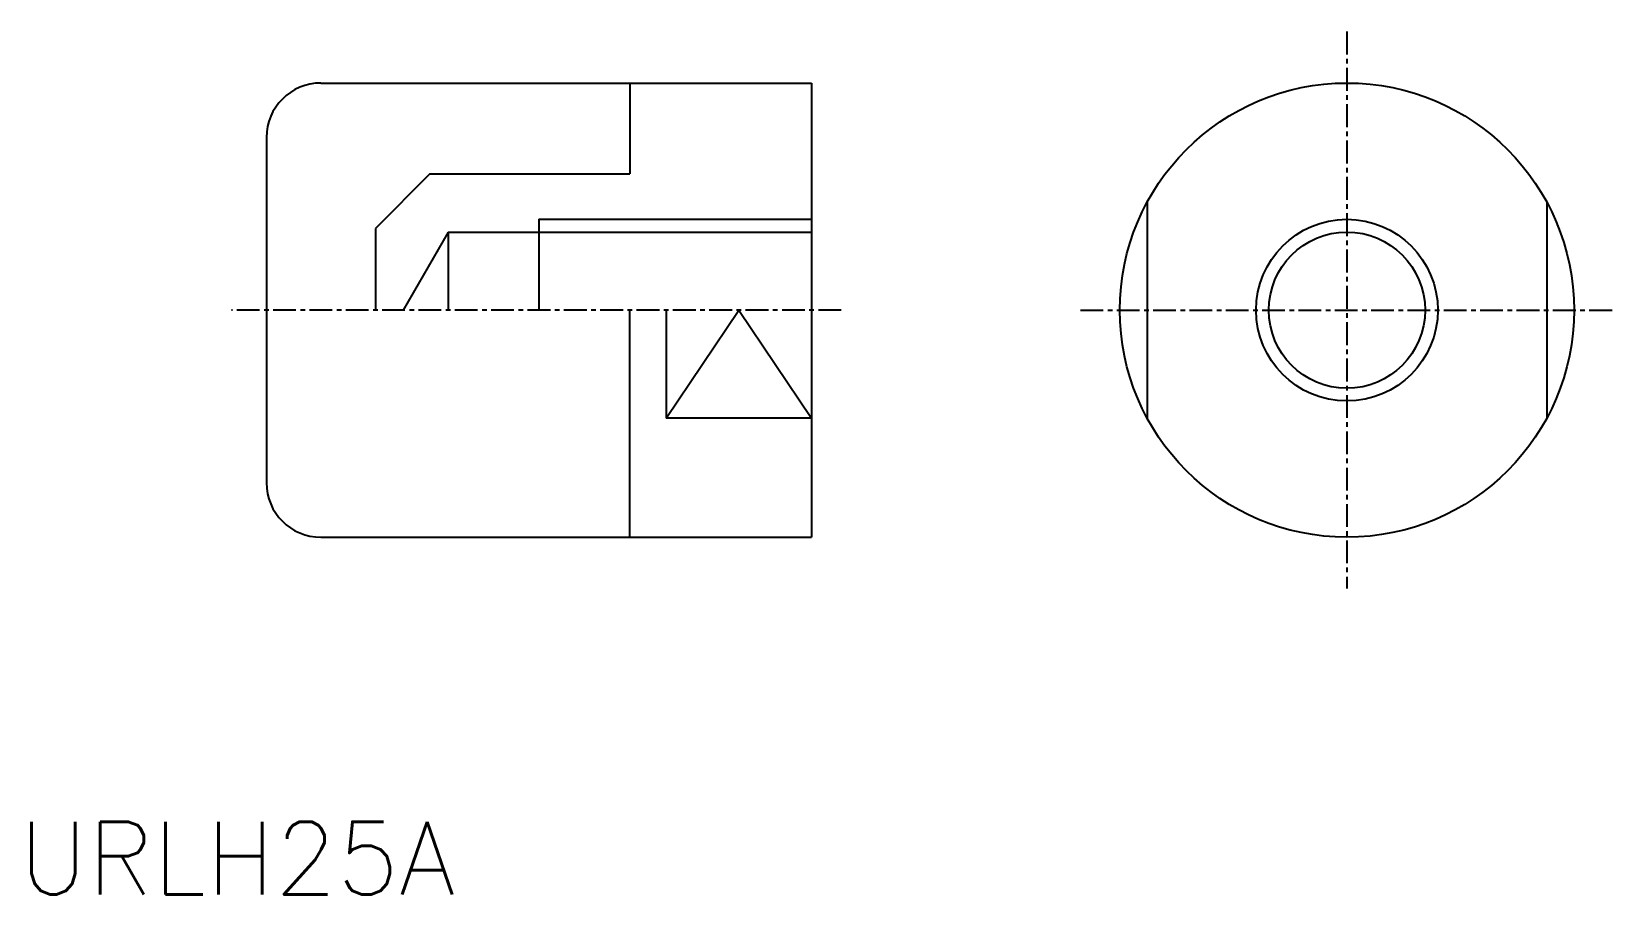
# Model space of a CAD drawing. Extents: x -46.3 to 40.7, y -32.2 to 15.3.
import ezdxf

# ---------------------------------------------------------------- set-up
doc = ezdxf.new("R2010")
doc.units = 0
doc.linetypes.add('CENTER', pattern=[2, 1.25, -0.25, 0.25, -0.25])
doc.layers.get('0').update_dxf_attribs({"linetype": 'CONTINUOUS'})
doc.layers.add('CENTER', color=1, linetype='CENTER')
doc.styles.get("Standard").update_dxf_attribs({"font": 'txt.shx', "bigfont": 'bigfont.shx'})

msp = doc.modelspace()

# ---------------------------------------------------------------- linework, layer by layer
at = {"linetype": 'CONTINUOUS'}
for p, q in [((-30.381802, 12.5), (-3.381802, 12.5)), ((-13.381802, 12.5), (-13.381802, 7.5)), ((-3.381802, 12.5), (-3.381802, -12.5)), ((-33.381802, 9.5), (-33.381802, -9.5)), ((-24.381802, 7.5), (-27.381802, 4.5)), ((-24.381802, 7.5), (-13.381802, 7.5)), ((15.085962, 5.937171), (15.085962, -5.937171)), ((37.085962, 5.937171), (37.085962, -5.937171)), ((-27.381802, 4.5), (-27.381802, 0)), ((-18.381802, 5), (-18.381802, 0)), ((-23.381802, 4.3), (-25.864408, 0)), ((-23.381802, 4.3), (-23.381802, 0)), ((-23.381802, 4.3), (-3.381802, 4.3)), ((-13.381802, -12.5), (-13.381802, 0)), ((-11.381802, 0), (-11.381802, -5.937171)), ((-3.381802, -5.937171), (-11.381802, -5.937171)), ((-30.381802, -12.5), (-3.381802, -12.5))]:
    msp.add_line(p, q, dxfattribs=at)
at = {"color": 3, "linetype": 'CONTINUOUS'}
for p, q in [((-18.381802, 5), (-3.381802, 5)), ((-11.381802, -5.937171), (-7.381802, 0)), ((-7.381802, 0), (-3.381802, -5.937171))]:
    msp.add_line(p, q, dxfattribs=at)
at = {"linetype": 'CONTINUOUS'}
for radius in [12.5, 4.3]:
    msp.add_circle((26.085962, 0), radius, dxfattribs=at)
at = {"color": 3, "linetype": 'CONTINUOUS'}
msp.add_circle((26.085962, 0), 5, dxfattribs=at)
at = {"linetype": 'CONTINUOUS'}
for centre, start, end in [((-30.381802, 9.5), 90, 180), ((-30.381802, -9.5), 180, 270)]:
    msp.add_arc(centre, 3, start, end, dxfattribs=at)
at = {"layer": 'CENTER', "color": 1, "linetype": 'CENTER'}
for p, q in [((26.085962, 15.329311), (26.085962, -15.329311)), ((-1.756219, 0), (-35.296372, 0)), ((11.423908, 0), (40.748016, 0))]:
    msp.add_line(p, q, dxfattribs=at)

# ---------------------------------------------------------------- texts
msp.add_text('URLH25A', height=4).set_placement((-46.988864, -32.155735))

doc.saveas('drawing.dxf')
